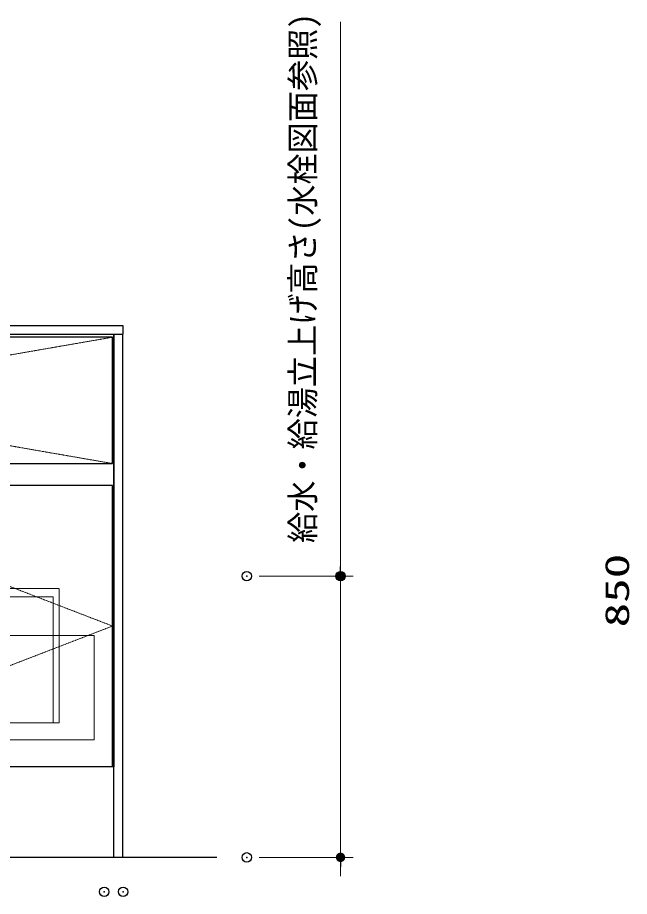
# Model space of a CAD drawing. Units: millimetres, scale not verified. Extents: x -9797 to 9797, y -4555 to 4555.
# Drawn here: x -5527 to -4548, y -1923 to -518 of the extents above; entities that cross this region are included whole.
import ezdxf
from ezdxf.enums import TextEntityAlignment as Align

# ---------------------------------------------------------------- set-up
doc = ezdxf.new("R2010")
doc.units = ezdxf.units.MM
doc.header["$LTSCALE"] = 30
doc.header["$PDMODE"] = 32
doc.header["$PDSIZE"] = 15
doc.linetypes.add('USER1', pattern=[0.375, 0.25, -0.125])
doc.linetypes.add('USER3', pattern=[2, 1.25, -0.25, 0.25, -0.25])
for name, color, linetype, lineweight in [('0-0_KABE', 4, 'Continuous', 25), ('0-1_0', 7, 'Continuous', 25), ('0-2_細線ﾚｲﾔｰ', 91, 'Continuous', 5), ('0-3_寸法ﾚｲﾔｰ', 30, 'Continuous', 13), ('0-4_DEFPOINTS', 7, 'Continuous', 25)]:
    doc.layers.add(name, color=color, linetype=linetype, lineweight=lineweight)
doc.styles.add('ＭＳ ゴシック', font='')
doc.styles.get('ＭＳ ゴシック').set_extended_font_data('MS Gothic')

# ---------------------------------------------------------------- blocks, each defined once
blk = doc.blocks.new('_DOT')
at = {"layer": '0-1_0', "color": 30}
blk.add_line((-15, 0), (-30, 0), dxfattribs=at)
for points in [[(0, 0), (-15, 0), (-14.88, 1.88)], [(0, 0), (-14.88, -1.88), (-15, 0)], [(0, 0), (-14.88, 1.88), (-14.53, 3.73)], [(0, 0), (-14.53, -3.73), (-14.88, -1.88)], [(0, 0), (-14.53, 3.73), (-13.95, 5.52)], [(0, 0), (-13.95, -5.52), (-14.53, -3.73)], [(0, 0), (-13.95, 5.52), (-13.14, 7.23)], [(0, 0), (-13.14, -7.23), (-13.95, -5.52)], [(0, 0), (-13.14, 7.23), (-12.14, 8.82)], [(0, 0), (-12.14, -8.82), (-13.14, -7.23)], [(0, 0), (-12.14, 8.82), (-10.93, 10.27)], [(0, 0), (-10.93, -10.27), (-12.14, -8.82)], [(0, 0), (-10.93, 10.27), (-9.56, 11.56)], [(0, 0), (-9.56, -11.56), (-10.93, -10.27)], [(0, 0), (-9.56, 11.56), (-8.04, 12.66)], [(0, 0), (-8.04, -12.66), (-9.56, -11.56)], [(0, 0), (-8.04, 12.66), (-6.39, 13.57)], [(0, 0), (-6.39, -13.57), (-8.04, -12.66)], [(0, 0), (-6.39, 13.57), (-4.64, 14.27)], [(0, 0), (-4.64, -14.27), (-6.39, -13.57)], [(0, 0), (-4.64, 14.27), (-2.81, 14.73)], [(0, 0), (-2.81, -14.73), (-4.64, -14.27)], [(0, 0), (-2.81, 14.73), (-0.94, 14.97)], [(0, 0), (-0.94, -14.97), (-2.81, -14.73)], [(0, 0), (-0.94, 14.97), (0.94, 14.97)], [(0, 0), (0.94, -14.97), (-0.94, -14.97)], [(0, 0), (0.94, 14.97), (2.81, 14.73)], [(0, 0), (2.81, 14.73), (4.64, 14.27)], [(0, 0), (4.64, 14.27), (6.39, 13.57)], [(0, 0), (6.39, 13.57), (8.04, 12.66)], [(0, 0), (8.04, 12.66), (9.56, 11.56)], [(0, 0), (9.56, 11.56), (10.93, 10.27)], [(0, 0), (10.93, 10.27), (12.14, 8.82)], [(0, 0), (12.14, 8.82), (13.14, 7.23)], [(0, 0), (13.14, 7.23), (13.95, 5.52)], [(0, 0), (13.95, 5.52), (14.53, 3.73)], [(0, 0), (14.53, 3.73), (14.88, 1.88)], [(0, 0), (14.88, 1.88), (15, 0)], [(0, 0), (2.81, -14.73), (0.94, -14.97)], [(0, 0), (4.64, -14.27), (2.81, -14.73)], [(0, 0), (6.39, -13.57), (4.64, -14.27)], [(0, 0), (8.04, -12.66), (6.39, -13.57)], [(0, 0), (9.56, -11.56), (8.04, -12.66)], [(0, 0), (10.93, -10.27), (9.56, -11.56)], [(0, 0), (12.14, -8.82), (10.93, -10.27)], [(0, 0), (13.14, -7.23), (12.14, -8.82)], [(0, 0), (13.95, -5.52), (13.14, -7.23)], [(0, 0), (14.53, -3.73), (13.95, -5.52)], [(0, 0), (14.88, -1.88), (14.53, -3.73)], [(0, 0), (15, 0), (14.88, -1.88)]]:
    blk.add_solid(points, dxfattribs=at)
blk = doc.blocks.new('A$C66068E6C')
at = {"layer": '0-1_0'}
for points in [[(0, 20760), (35100, 20760), (35100, 0), (0, 0)], [(60, 14550), (35040, 14550), (35040, 20610), (60, 20610)]]:
    blk.add_lwpolyline(points, close=True, dxfattribs=at)
blk.add_lwpolyline([(35040, 0), (35040, 13500), (60, 13500), (60, 0)], dxfattribs=at)
at = {"layer": '0-2_細線ﾚｲﾔｰ', "linetype": 'USER3', "lineweight": 9}
for p, q in [((35040, 20610), (60, 14550)), ((60, 20610), (35040, 14550))]:
    blk.add_line(p, q, dxfattribs=at)
blk.add_lwpolyline([(17550, 13500), (35040, 6750), (17550, 0), (60, 6750)], close=True, dxfattribs=at)
at = {"layer": '0-2_細線ﾚｲﾔｰ', "linetype": 'USER1', "lineweight": 9}
for points in [[(25500, 2100), (32490, 2100), (32490, 8550), (25500, 8550)], [(34170, 1290), (930, 1290), (930, 6300), (34170, 6300)]]:
    blk.add_lwpolyline(points, close=True, dxfattribs=at)
blk.add_lwpolyline([(32190, 2100), (32190, 8160), (25800, 8160), (25800, 2100)], dxfattribs=at)

msp = doc.modelspace()

# ---------------------------------------------------------------- linework, layer by layer
at = {"layer": '0-0_KABE'}
msp.add_line((-5208.51, -1860.93), (-8208.51, -1860.93), dxfattribs=at)
at = {"layer": '0-1_0'}
for points in [[(-8058.51, -1010.93), (-8058.51, -1023.93), (-5358.51, -1023.93), (-5358.51, -1010.93)], [(-5373.51, -1023.93), (-5359.51, -1023.93), (-5359.51, -1860.93), (-5373.51, -1860.93)]]:
    msp.add_lwpolyline(points, close=True, dxfattribs=at)
at = {"layer": '0-3_寸法ﾚｲﾔｰ'}
for p, q in [((-5010.51, -1410.93), (-5010.51, -524.4)), ((-5010.51, -1395.93), (-5010.51, -1380.93)), ((-5140.51, -1410.93), (-4990.51, -1410.93)), ((-5010.51, -1860.93), (-5010.51, -1410.93)), ((-5140.51, -1860.93), (-4990.51, -1860.93)), ((-5010.51, -1875.93), (-5010.51, -1890.93))]:
    msp.add_line(p, q, dxfattribs=at)
at = {"layer": '0-4_DEFPOINTS'}
for p in [(-5160.51, -1410.93), (-5010.51, -1410.93), (-5160.51, -1860.93), (-5388.51, -1915.93), (-5358.51, -1915.93)]:
    msp.add_point(p, dxfattribs=at)

# ---------------------------------------------------------------- block references
at = {"layer": '0-1_0', "xscale": 0.03333333, "yscale": 0.03333333}
msp.add_blockref('A$C66068E6C', (-6543.51, -1715.93), dxfattribs=at)
at = {"layer": '0-3_寸法ﾚｲﾔｰ', "xscale": 0.5, "yscale": 0.5}
for p, rotation in [((-5010.51, -1410.93), 270), ((-5010.51, -1860.93), 90)]:
    msp.add_blockref('_DOT', p, dxfattribs=dict(at, rotation=rotation))

# ---------------------------------------------------------------- texts
at = {"layer": '0-3_寸法ﾚｲﾔｰ', "style": 'ＭＳ ゴシック'}
for s, height, width, p in [('給水・給湯立上げ高さ(水栓図面参照)', 38.48, 0.95, (-5040.26, -1358.12)), ('850', 38.49, 1.5, (-4537.33, -1493.07))]:
    msp.add_text(s, height=height, rotation=90, dxfattribs=dict(at, width=width)).set_placement(p, align=Align.BOTTOM_LEFT)

doc.saveas('drawing.dxf')
